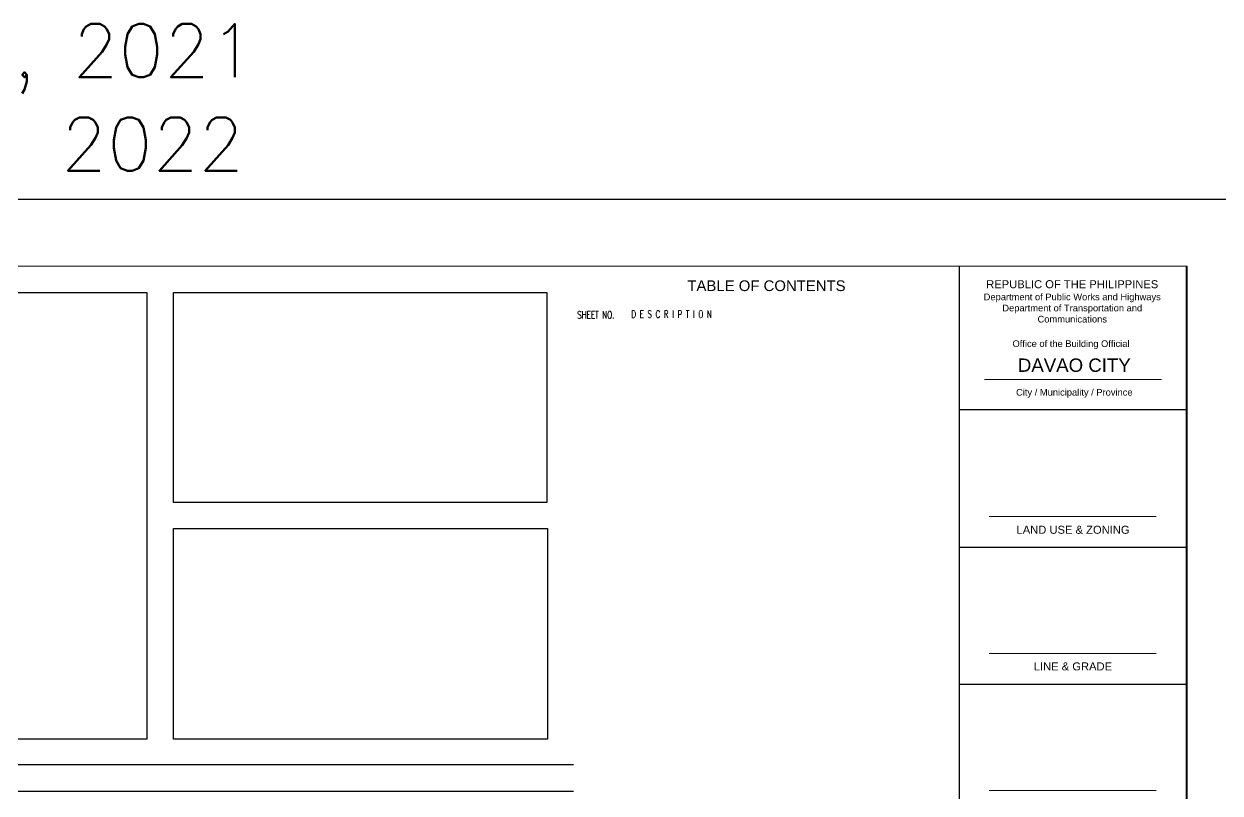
# Model space of a CAD drawing. Header units: metres. Extents: x -12400 to 1, y 0 to 106422.
# Drawn here: x -12370.15 to -12325.32, y 106393.22 to 106422.03 of the extents above; entities that cross this region are included whole.
import ezdxf

# ---------------------------------------------------------------- set-up
doc = ezdxf.new("R2010")
doc.units = ezdxf.units.M
for name, color, linetype, lineweight in [('.1', 1, 'Continuous', 9), ('0.1', 1, 'Continuous', 9), ('TBLOCK-BORDER-OUTSIDE', 240, 'Continuous', 0), ('W', 140, 'Continuous', 80)]:
    doc.layers.add(name, color=color, linetype=linetype, lineweight=lineweight)
for name, color, linetype in [('AR-WALL', 7, 'Continuous'), ('TB-TXT', 4, 'Continuous'), ('TEXT', 3, 'Continuous'), ('txt', 2, 'Continuous')]:
    doc.layers.add(name, color=color, linetype=linetype)
doc.styles.add('arial', font='arial.ttf')
doc.styles.add('SANS', font='sanss___.ttf')
doc.styles.add('simplex', font='simplex.shx')
picture_1 = doc.add_image_def('image1.jpg', size_in_pixel=(1920, 1080))
picture_2 = doc.add_image_def('image2.jpg', size_in_pixel=(1920, 1080))
picture_3 = doc.add_image_def('image3.jpg', size_in_pixel=(1920, 1080))

# ---------------------------------------------------------------- blocks, each defined once
blk = doc.blocks.new('A$Ceba0e023')
at = {"layer": 'DEFPOINTS'}
blk.add_line((0, 50.934), (76.2, 50.934), dxfattribs=at)
at = {"layer": 'TBLOCK-BORDER-OUTSIDE'}
for p, q in [((4.011, 48.427), (73.693, 48.427)), ((73.693, 48.427), (73.693, 2.507))]:
    blk.add_line(p, q, dxfattribs=at)
blk.add_lwpolyline([(73.693, 2.507), (4.011, 2.507), (4.011, 48.427), (73.693, 48.427)], close=True, dxfattribs=at)

msp = doc.modelspace()

# ---------------------------------------------------------------- linework, layer by layer
at = {"layer": '.1', "lineweight": 0}
for p, q in [((-12334.14236, 106408.71473), (-12327.51924, 106408.71473)), ((-12333.97419, 106403.58306), (-12327.7103, 106403.58306)), ((-12333.97419, 106398.44668), (-12327.7103, 106398.44668)), ((-12333.97419, 106393.3103), (-12327.7103, 106393.3103))]:
    msp.add_line(p, q, dxfattribs=at)
at = {"color": 2}
for points in [[(-12349.54437, 106394.27022), (-12396.21712, 106394.27022)], [(-12349.54437, 106393.27022), (-12396.21712, 106393.27022)]]:
    msp.add_lwpolyline(points, dxfattribs=at)
at = {"layer": 'W', "color": 4, "lineweight": -2, "ltscale": 0.35}
for p, q in [((-12335.09224, 106412.97022), (-12335.09224, 106371.06022)), ((-12326.59224, 106412.97022), (-12326.59224, 106371.17022)), ((-12326.59224, 106407.56882), (-12335.09224, 106407.56882)), ((-12335.09224, 106402.43244), (-12326.59224, 106402.43244)), ((-12335.09224, 106397.29606), (-12326.59224, 106397.29606))]:
    msp.add_line(p, q, dxfattribs=at)

# ---------------------------------------------------------------- block references
at = {"xscale": 0.999738737056323, "yscale": 0.999738737056323, "zscale": 0.999738737056323}
msp.add_blockref('A$Ceba0e023', (-12400.2266, 106364.54482), dxfattribs=at)

# ---------------------------------------------------------------- texts
at = {"layer": '0.1', "char_height": 2, "attachment_point": 7, "style": 'simplex'}
for s, insert in [('REVISION 01: DEC 20, 2021', (-12399.4386, 106419.42089)), ('REVISION 02: JAN 11, 2022', (-12399.4386, 106415.92089))]:
    msp.add_mtext_dynamic_manual_height_columns(s, width=46.6082718, gutter_width=12.5, heights=[0], dxfattribs=dict(at, insert=insert))
at = {"layer": 'TB-TXT', "insert": (-12342.31831, 106412.22022), "char_height": 0.4, "width": 5.9598008, "attachment_point": 5, "style": 'arial'}
msp.add_mtext('TABLE OF CONTENTS', dxfattribs=at)
at = {"layer": 'TEXT', "style": 'SANS'}
for s, insert, char_height, width, attachment_point in [('{\\H0.75x;REPUBLIC OF THE PHILIPPINES}\\P{\\H0.625x;Department of Public Works and Highways Department of Transportation and\\PCommunications}', (-12330.85936, 106412.42916), 0.4, 8.0196753, 2), ('Office of the Building Official', (-12330.90596, 106410.01481), 0.25, 6.7191429, 5), ('DAVAO CITY', (-12330.78161, 106409.24308), 0.5, 5.8026786, 5), ('City / Municipality / Province', (-12330.78161, 106408.19308), 0.25, 5.8026786, 5), ('LAND USE & ZONING', (-12330.82833, 106403.07845), 0.3, 6.4128571, 5), ('LINE & GRADE', (-12330.83479, 106397.95987), 0.3, 3.819, 5)]:
    msp.add_mtext(s, dxfattribs=dict(at, insert=insert, char_height=char_height, width=width, attachment_point=attachment_point))
at = {"layer": 'txt', "color": 3, "style": 'simplex', "width": 0.7}
for s, p in [('SHEET NO.', (-12349.41217, 106410.99223)), ('D E S C R I P T I O N', (-12347.38293, 106411.01768))]:
    msp.add_text(s, height=0.28, dxfattribs=at).set_placement(p)

# ---------------------------------------------------------------- pictures from other files: only their frames are drawn
at = {"layer": 'AR-WALL'}
image = msp.add_image(picture_1, insert=(-12395.27514, 106395.24166), size_in_units=(29.73966, 16.72856), dxfattribs=at)
image.dxf.flags = 7
image = msp.add_image(picture_2, insert=(-12364.53548, 106404.10022), size_in_units=(13.99111, 7.87), dxfattribs=at)
image.dxf.flags = 7
image = msp.add_image(picture_3, insert=(-12364.53548, 106395.24021), size_in_units=(14.01146, 7.88144), dxfattribs=at)
image.dxf.flags = 7

doc.saveas('drawing.dxf')
